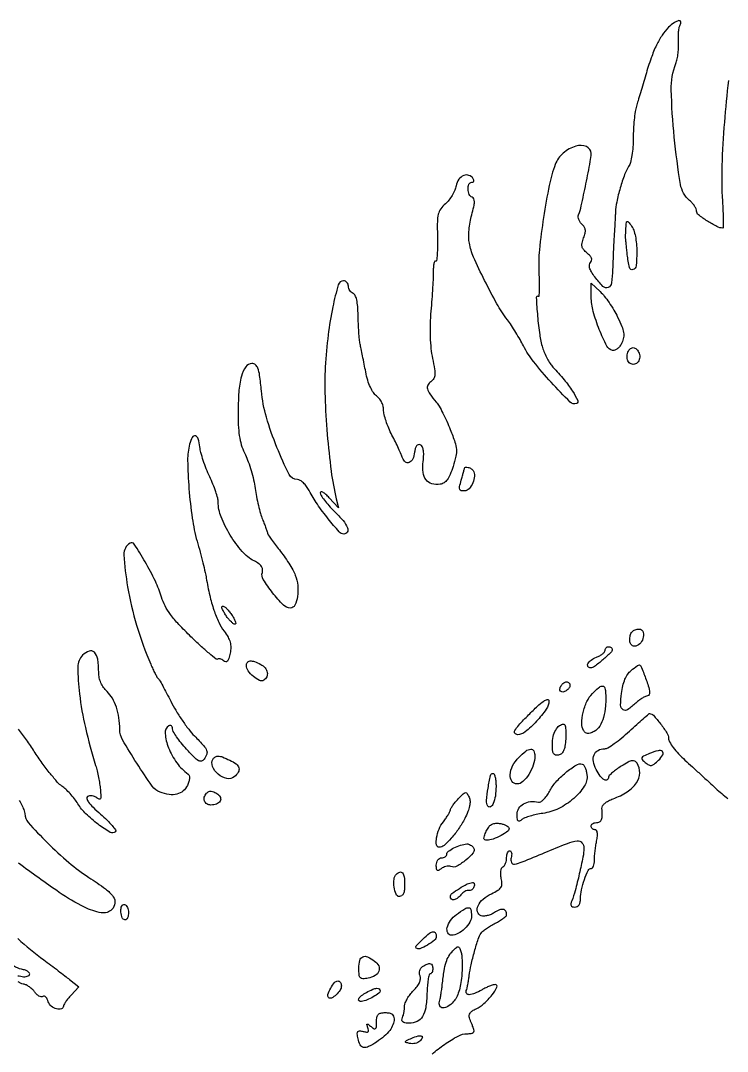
# Model space of a CAD drawing. Extents: x 0 to 1938, y 0 to 2000.
# Drawn here: x 1403.8 to 1604.8, y 518 to 811 of the extents above; entities that cross this region are included whole.
import ezdxf

# ---------------------------------------------------------------- set-up
doc = ezdxf.new("R2010")
doc.units = 0

msp = doc.modelspace()

# ---------------------------------------------------------------- linework, layer by layer
for points in [[(1605.039697, 793.966663, 0.006671), (1603.892518, 782.067336, 0.012835), (1603.189872, 769.775125, 0.023561), (1603.347108, 759.75, -0.004618), (1603.506432, 756.778234, -0.007726), (1603.578685, 754.276562, -0.002388), (1603.597101, 752.146528, -0.415347), (1603.451139, 752, -0.120049), (1601.787543, 752.405268, -0.023002), (1599.07657, 753.971561, -0.018578), (1596.5099, 755.754222, -0.235882), (1596, 756.77492, 0.10359), (1595.862747, 757.430295, 0.039765), (1595.420578, 758.254555, 0.037238), (1594.782269, 759.100682, 0.037614), (1594.0275, 759.839707, -0.178835), (1591.429333, 764.407103, -0.015709), (1589.650489, 777.819423, -0.019501), (1588.820188, 791.314983, -0.096743), (1590.103719, 798.772802, 0.040108), (1590.475808, 800.051603, 0.020382), (1590.746531, 801.705817, 0.020109), (1590.88817, 803.445284, 0.028286), (1590.864013, 805.001607, -0.021337), (1590.821348, 806.451897, -0.022698), (1590.904652, 807.870713, -0.023034), (1591.08717, 809.077575, -0.089593), (1591.362715, 809.777869, 0.204749), (1591.489888, 810.621266, 0.402927), (1590.960926, 810.94593, 0.099543), (1589.58695, 810.342213, 0.043269), (1588.053181, 809.053181, 0.048905), (1586.202746, 806.800454, 0.035451), (1584.591192, 803.97968, 0.027968), (1583.082026, 800.331774, 0.013382), (1581.536502, 795.5, -0.000726), (1580.803187, 792.990234, -0.000667), (1580.041722, 790.410853, -0.000666), (1579.356455, 788.112177, -0.002203), (1578.896424, 786.600777, 0.038275), (1578.550543, 785.078061, 0.011968), (1578.263325, 782.753021, 0.011883), (1578.065837, 780.132176, 0.012862), (1578, 777.573283, -0.019022), (1577.903763, 775.044612, -0.021795), (1577.615101, 772.643825, -0.022495), (1577.190873, 770.636023, -0.08559), (1576.665723, 769.472506, 0.062599), (1575.537529, 767.249857, 0.015941), (1574.29149, 763.39696, 0.016729), (1573.281011, 759.397123, 0.045497), (1572.922665, 756.5, -0.00438), (1572.87923, 755.438494, -0.001199), (1572.792072, 753.765625, -0.001212), (1572.684112, 751.869529, -0.001264), (1572.568376, 750, 0.003349), (1572.447195, 747.900558, 0.001742), (1572.322677, 745.279688, 0.001732), (1572.213517, 742.587677, 0.00264), (1572.139189, 740.25, -0.028417), (1571.817627, 736.399762, -0.262818), (1570.837212, 735.121145, -0.308389), (1569.381247, 735.409677, -0.035077), (1567.085833, 738.097775, -0.022932), (1566.101616, 739.565243, -0.063048), (1565.595421, 740.701809, -0.102426), (1565.517456, 741.576185, -0.169133), (1565.836831, 742.236831, 0.128609), (1566.169254, 742.804728, 0.156433), (1566.146815, 743.417844, 0.101093), (1565.726976, 744.105034, 0.035066), (1564.873448, 744.901392, -0.043592), (1563.876641, 745.863692, -0.122616), (1563.439245, 746.720797, -0.113628), (1563.437673, 747.72344, -0.034665), (1563.88019, 749.184875, 0.030791), (1564.308726, 750.561635, 0.090924), (1564.366765, 751.546766, 0.11756), (1564.071663, 752.339056, 0.071993), (1563.400289, 753.082752, -0.070009), (1562.871602, 753.663762, -0.065589), (1562.509685, 754.380672, -0.069892), (1562.36232, 755.119181, -0.10635), (1562.462622, 755.763189, 0.037824), (1563.22331, 758.304915, 0.003721), (1564.541851, 764.56032, 0.003292), (1565.783364, 770.888805, 0.046696), (1565.999182, 773.182612, 0.306635), (1564.669437, 775.149081, 0.171001), (1561.656394, 775.276983, 0.105923), (1558.067544, 773.281945, 0.122877), (1555.840841, 770.08138, 0.040248), (1554.113114, 764.137284, 0.012744), (1552.486081, 755.037516, 0.01286), (1551.321975, 745.827209, 0.037633), (1551.163519, 739.432946, -0.007421), (1551.261831, 736.673586, -0.013416), (1551.248135, 734.412884, -0.00866), (1551.159738, 732.653768, -0.564899), (1550.936711, 732.539115, 0.607379), (1550.403833, 732.221081, 0.00687), (1550.785466, 726.97939, 0.013702), (1551.38985, 721.692343, 0.036923), (1552.196295, 718, 0.029059), (1552.733779, 716.513482, 0.021622), (1553.490236, 714.940625, 0.022008), (1554.336069, 713.515165, 0.045373), (1555.140714, 712.5, -0.01784), (1558.333928, 708.897439, -0.028838), (1560.752919, 705.592935, -0.030975), (1562.221193, 702.982191, -0.452411), (1561.856909, 702.11897, -0.284932), (1560.029924, 702.553306, -0.009567), (1554.672401, 708.155147, -0.01773), (1549.644701, 714.022073, -0.051993), (1546.779724, 718.5, 0.013527), (1545.825111, 720.279704, 0.008265), (1544.607975, 722.329127, 0.008282), (1543.334105, 724.320877, 0.014544), (1542.206515, 725.918305, -0.032896), (1539.231638, 730.479024, -0.012858), (1535.714694, 737.128653, -0.011628), (1532.615006, 743.755311, -0.057269), (1531.398226, 747.690808, -0.045946), (1531.245358, 749.318929, -0.021113), (1531.331565, 751.45, -0.020703), (1531.61221, 753.700725, -0.026892), (1532.064107, 755.728966, 0.011809), (1532.655203, 758.049938, 0.050596), (1532.832492, 759.464823, 0.105356), (1532.671414, 760.318984, 0.216468), (1532.182888, 760.772371, -0.21716), (1531.352825, 761.544773, -0.091351), (1531.025431, 763.069668, -0.104517), (1531.279934, 764.476366, -0.304831), (1532.059017, 765, 0.108972), (1532.413961, 765.078288, 0.182303), (1532.6254, 765.29375, 0.161196), (1532.656512, 765.6179, 0.082592), (1532.5, 766, 0.169341), (1531.294187, 766.978534, 0.185687), (1529.793903, 766.947071, 0.145737), (1528.428706, 765.848505, 0.101943), (1527.653661, 764.018307, -0.053166), (1527.247167, 762.720913, -0.032029), (1526.510632, 761.284833, -0.03181), (1525.584637, 759.935749, -0.047527), (1524.59991, 758.899922, 0.056557), (1523.25507, 757.433279, 0.098275), (1522.564203, 755.939461, 0.056528), (1522.293055, 753.76983, 0.00898), (1522.321248, 749.477006, -0.008634), (1522.341326, 746.711516, -0.015719), (1522.247739, 744.454594, -0.011599), (1522.082257, 742.737493, -0.547993), (1521.81999, 742.611152, 0.437083), (1521.559368, 742.538899, 0.06075), (1521.340664, 741.948721, 0.038966), (1521.190149, 740.989472, 0.019682), (1521.143149, 739.765761, -0.012368), (1521.101071, 737.99542, -0.003031), (1520.942128, 735.085086, -0.003102), (1520.719023, 731.751417, -0.003093), (1520.454371, 728.41751, 0.014386), (1520.242805, 724.685709, 0.015613), (1520.255032, 721.048625, 0.016702), (1520.481682, 717.720004, 0.027476), (1520.920921, 714.93313, -0.009891), (1521.516567, 711.860508, -0.061199), (1521.595912, 710.257415, -0.121731), (1521.254446, 709.209711, -0.095815), (1520.439572, 708.332155, 0.113304), (1519.583312, 707.343542, 0.189251), (1519.459748, 706.264879, 0.094048), (1520.147168, 704.832924, 0.016886), (1521.991187, 702.5, -0.045608), (1522.792044, 701.357793, -0.011912), (1523.860093, 699.386471, -0.012004), (1524.973949, 697.072891, -0.012016), (1525.975098, 694.709265, -0.011922), (1527.29683, 691.119394, -0.063477), (1527.715745, 689.075458, -0.075299), (1527.571253, 687.151014, -0.020651), (1526.768007, 684.209265, -0.020961), (1525.938609, 681.935458, -0.060166), (1525.116836, 680.472744, -0.090001), (1524.194717, 679.597677, -0.108325), (1523.080288, 679.173236, -0.10273), (1520.724057, 679.306866, -0.169155), (1519.090391, 680.41622, -0.133546), (1518.257918, 682.539786, -0.055137), (1518.26439, 685.653301, 0.019382), (1518.407937, 687.603289, 0.052246), (1518.311335, 688.987522, 0.082639), (1517.988667, 689.902677, 0.176941), (1517.431827, 690.387787, 0.16642), (1516.861547, 690.408663, 0.157238), (1516.382409, 690.077234, 0.09618), (1516.024972, 689.359328, 0.037993), (1515.81113, 688.272276, -0.074468), (1515.288077, 686.35966, -0.18065), (1514.281524, 685.327944, -0.293033), (1513.211737, 685.467597, -0.139859), (1512.403613, 686.666842, 0.024414), (1512.024864, 687.661379, 0.005409), (1511.275764, 689.323138, 0.005609), (1510.366893, 691.226244, 0.00538), (1509.403087, 693.135328, -0.019981), (1508.483248, 695.097706, -0.018991), (1507.705907, 697.160432, -0.019338), (1507.159359, 699.034648, -0.061346), (1507, 700.328624, 0.06694), (1506.853608, 701.417185, 0.050014), (1506.418325, 702.548482, 0.050475), (1505.773705, 703.558368, 0.07283), (1505.004234, 704.284481, -0.094282), (1504.097595, 705.216164, -0.040065), (1503.253511, 706.747825, -0.034089), (1502.515518, 708.735912, -0.022854), (1501.935172, 711.091185, 0.000123), (1501.487296, 713.345334, 0.000115), (1501.029131, 715.645536, 0.000115), (1500.622055, 717.684349, 0.0004), (1500.357958, 719, -0.024876), (1500.157633, 720.333048, -0.006896), (1499.976677, 722.441229, -0.006945), (1499.837705, 724.836956, -0.007226), (1499.767609, 727.204183, 0.015549), (1499.650238, 729.740321, 0.037074), (1499.365861, 731.603567, 0.051496), (1498.935982, 732.864881, 0.195696), (1498.34059, 733.422798, -0.0898), (1497.828084, 733.733872, -0.066616), (1497.393798, 734.23596, -0.065468), (1497.100226, 734.844742, -0.079814), (1497, 735.468615, 0.087885), (1496.896425, 736.05333, 0.094606), (1496.599092, 736.550156, 0.100068), (1496.155852, 736.882504, 0.111436), (1495.635205, 737, 0.334732), (1494.121084, 735.858445, 0.017529), (1492.561338, 729.585592, 0.022547), (1491.245448, 721.612546, 0.01558), (1490.447676, 712.5, 0.023013), (1490.361497, 704.008757, 0.01176), (1490.994312, 693.365431, 0.011722), (1492.112606, 682.889738, 0.026057), (1493.563743, 675), (1494.159648, 672.5), (1491.579824, 675.305764, 0.021619), (1490.570635, 676.312328, 0.057049), (1489.745255, 676.910204, 0.153878), (1489.234819, 677.017697, 0.38585), (1489, 676.758711, 0.144607), (1489.219218, 676.016586, 0.01896), (1490.175, 674.655928, 0.020751), (1491.468247, 673.094643, 0.016009), (1493, 671.5, -0.023145), (1495.493037, 668.829371, -0.075841), (1496.758467, 666.780815, -0.228581), (1496.701474, 665.581487, -0.281772), (1495.75, 665.030921, -0.208706), (1494.372904, 665.672911, -0.011725), (1491.266711, 669.363659, -0.018737), (1488.179692, 673.521215, -0.028429), (1485.848516, 677.371878, 0.038045), (1485.094998, 678.564229, 0.043351), (1484.198421, 679.573593, 0.048232), (1483.297967, 680.274562, 0.141176), (1482.550276, 680.493277, -0.28314), (1480.158617, 681.979165, -0.018947), (1476.686648, 689.647516, -0.026619), (1473.70422, 698.241354, -0.045555), (1472.273472, 705.690225, 0.006794), (1471.773039, 710.127522, 0.052718), (1471.295773, 712.154642, 0.141832), (1470.601606, 713.130386, 0.169254), (1469.540995, 713.5, 0.251287), (1467.827096, 712.580583, 0.081037), (1466.600594, 709.865647, 0.04854), (1465.854176, 705.399348, 0.017829), (1465.64335, 699, 0.014341), (1465.762175, 695.217123, 0.029505), (1466.113972, 692.276654, 0.035921), (1466.744264, 689.806986, 0.03796), (1467.71305, 687.5, -0.031372), (1468.551394, 685.575, -0.015856), (1469.374732, 683.059375, -0.015683), (1470.063452, 680.398005, -0.022491), (1470.492117, 678, 0.01393), (1470.870047, 675.654782, 0.011197), (1471.402797, 673.155606, 0.011358), (1471.999674, 670.867118, 0.028191), (1472.567506, 669.231849, -0.00417), (1473.09214, 667.92683, -0.00524), (1473.555394, 666.708736, -0.004235), (1473.924148, 665.680913, -0.040789), (1474.040952, 665.231849, 0.105247), (1474.223347, 664.778684, 0.006075), (1475.079041, 663.539981, 0.009027), (1476.150047, 662.085561, 0.006499), (1477.395358, 660.5, -0.016564), (1478.724756, 658.735392, -0.012993), (1480.051004, 656.739714, -0.013192), (1481.188227, 654.817235, -0.031195), (1481.904926, 653.316049, -0.072634), (1482.604167, 650.434258, -0.060792), (1482.514709, 647.285855, -0.071767), (1481.766823, 644.807956, -0.291451), (1480.498468, 644, -0.201938), (1478.512879, 644.836024, -0.0271), (1475.459341, 648.320535, -0.026553), (1472.800467, 652.10628, -0.220086), (1472.543402, 654.136747, 0.113089), (1472.61624, 655.021833, 0.11948), (1472.292327, 655.830582, 0.084952), (1471.518074, 656.60039, 0.033956), (1470.235109, 657.37842, -0.094922), (1466.821831, 660.063363, -0.041636), (1463.410469, 664.724806, -0.041634), (1460.821017, 669.882088, -0.095818), (1460, 674.127025, 0.067562), (1459.852027, 675.21712, 0.014178), (1459.285213, 677.06128, 0.014622), (1458.498178, 679.179225, 0.013382), (1457.566684, 681.311925, -0.016161), (1456.608954, 683.538329, -0.013867), (1455.743445, 685.937743, -0.014085), (1455.079155, 688.161467, -0.038437), (1454.77691, 689.774007, 0.041767), (1454.328985, 692.079021, 0.261655), (1453.509751, 692.895219, 0.353636), (1452.614856, 692.508275, 0.055441), (1451.864414, 690.585417, 0.069648), (1451.29806, 685.975946, 0.01505), (1451.67564, 677.933347, 0.016551), (1452.604546, 669.531295, 0.033139), (1453.992985, 663, -0.003949), (1454.841308, 659.908594, -0.004018), (1455.635686, 656.821875, -0.003907), (1456.283659, 654.12784, -0.016541), (1456.605418, 652.5, 0.016195), (1457.569441, 647.605005, 0.024349), (1458.75302, 643.418583, 0.02831), (1460.128216, 639.983742, 0.051756), (1461.680417, 637.39925, -0.031007), (1462.781034, 635.727657, -0.064066), (1463.378075, 634.284739, -0.070438), (1463.559081, 632.829191, -0.045149), (1463.376642, 631.133209, -0.020744), (1463.013699, 629.642849, -0.107289), (1462.613791, 628.900479, -0.253767), (1462.12743, 628.714143, -0.141319), (1461.529782, 628.975283, 0.042514), (1461.028364, 629.324055, 0.058901), (1460.525497, 629.539696, 0.074271), (1460.096089, 629.599846, 0.196548), (1459.815426, 629.482092, -0.383123), (1459.428109, 629.461292, -0.004931), (1457.385374, 631.140237, -0.011186), (1454.992289, 633.239949, -0.006742), (1452.245819, 635.829749, -0.011894), (1448.78908, 639.341684, -0.028586), (1446.448146, 642.140572, -0.037911), (1444.881886, 644.618973, -0.050184), (1443.873726, 647.088981, 0.040265), (1442.127629, 651.621399, 0.019756), (1439.227482, 657.088654, 0.010627), (1436.113296, 662.18545, 0.40949), (1434.927611, 662.455261, 0.274835), (1433.198497, 659.140387, 0.028391), (1434.228085, 650.018647, 0.031053), (1436.802582, 639.084794, 0.026885), (1440.81237, 628, 0.008714), (1441.424411, 626.623107, 0.011222), (1442.036828, 625.38125, 0.009151), (1442.587966, 624.369742, 0.090405), (1442.897827, 624, -0.089585), (1443.243755, 623.588585, -0.003612), (1444.20425, 621.884375, -0.006236), (1445.306639, 619.835066, -0.004366), (1446.499619, 617.5, 0.020053), (1447.921556, 614.919889, 0.014002), (1449.719775, 612.125517, 0.014152), (1451.5977, 609.539619, 0.028313), (1453.249619, 607.629418, -0.007516), (1455.895531, 604.815263, -0.088241), (1456.696124, 603.548276, -0.188616), (1456.711985, 602.466446, -0.059126), (1455.95541, 601, -0.183958), (1455.23483, 600.493656, -0.195533), (1454.382331, 600.611629, -0.067948), (1453.153987, 601.563753, -0.009784), (1450.970723, 603.878609, -0.015009), (1449.450214, 605.659939, -0.019242), (1448.1664, 607.391184, -0.017399), (1447.216315, 608.890548, -0.133282), (1447, 609.687626, 0.073511), (1446.925885, 610.189007, 0.149867), (1446.70625, 610.516304, 0.188176), (1446.380233, 610.620822, 0.123576), (1446, 610.5, 0.284003), (1444.908599, 608.317965, 0.072141), (1445.866741, 604.29261, 0.062364), (1448.238726, 599.974137, 0.082284), (1451.427054, 596.821613, -0.173794), (1451.747575, 596.364083, -0.083247), (1451.820753, 595.640778, -0.059611), (1451.644291, 594.694508, -0.03103), (1451.214583, 593.571613, -0.111868), (1450.017012, 591.997385, -0.11426), (1448.266555, 591.107953, -0.095276), (1446.036212, 590.990511, -0.057322), (1443.461664, 591.653085, -0.148382), (1441.220076, 593.396466, -0.01109), (1436.849549, 599.882058, -0.011769), (1432.795551, 606.535044, -0.131686), (1432, 609.503305, 0.035883), (1431.761754, 612.818796, 0.04508), (1431.049147, 615.814055, 0.050124), (1429.907792, 618.343787, 0.072177), (1428.388475, 620.269007, -0.04982), (1427.393576, 621.420325, -0.049859), (1426.646369, 622.745397, -0.050203), (1426.180256, 624.183199, -0.051976), (1426.017277, 625.668213, 0.034339), (1425.7364, 629.451614, 0.153571), (1424.785857, 631.431939, 0.301186), (1423.320708, 631.780302, 0.108862), (1421.428571, 630.571429, 0.201196), (1420.073068, 627.257867, 0.027269), (1420.558042, 619.607718, 0.027309), (1422.230899, 610.002969, 0.01818), (1425.141108, 599.211064, -0.016552), (1425.554304, 597.698418, -0.009622), (1425.954686, 595.858881, -0.009613), (1426.285313, 593.99805, -0.015987), (1426.4833, 592.417883, -0.010651), (1426.616902, 590.549194, -0.115776), (1426.482282, 589.811295, -0.399409), (1426.114367, 589.65582, -0.08333), (1425.448298, 590.042909, 0.071299), (1424.836807, 590.418127, 0.06609), (1424.128566, 590.61874, 0.070102), (1423.434906, 590.621558, 0.104797), (1422.866348, 590.417398, 0.340432), (1422.638276, 589.813253, 0.084982), (1423.143458, 588.805885, 0.042702), (1424.404112, 587.367797, 0.01278), (1426.558235, 585.400334, -0.01459), (1428.390471, 583.714669, -0.024318), (1429.818009, 582.179959, -0.021504), (1430.79784, 580.911199, -0.365029), (1430.75602, 580.422687, -0.342118), (1429.319587, 580.240547, -0.026369), (1425.862733, 582.534485, -0.032821), (1422.399547, 585.47653, -0.061926), (1420.105553, 588.329212, 0.025375), (1419.110318, 589.770561, 0.019641), (1417.88921, 591.237108, 0.020023), (1416.637944, 592.518133, 0.044296), (1415.566751, 593.364306, -0.068242), (1414.321164, 594.448671, -0.011187), (1412.268059, 596.906903, -0.012131), (1409.972424, 599.931671, -0.010438), (1407.704606, 603.217777, 0.006337), (1405.463795, 606.522392, 0.007387), (1403.249355, 609.602611, 0.006636)], [(1520.818488, 517.213506, -0.026273), (1524.325938, 519.962347, -0.029743), (1528.178941, 522.339131, -0.123944), (1530.803991, 523, 0.033701), (1531.916431, 523.075066, 0.14071), (1532.524827, 523.342637, 0.223569), (1532.742584, 523.808839, 0.095686), (1532.606989, 524.5, 0.000022), (1532.331283, 525.181241, 0.000013), (1532.00262, 525.993172, 0.000013), (1531.674802, 526.802894, 0.000023), (1531.401931, 527.476756, -0.135501), (1531.320376, 528.180093, -0.11897), (1531.602708, 528.865482, -0.086673), (1532.266839, 529.509867, -0.042493), (1533.2973, 530.089598, 0.077779), (1535.553312, 531.576617, 0.039916), (1537.875042, 534.053925, 0.055375), (1539.250603, 536.235524, 0.562778), (1538.779937, 536.964565, 0.066704), (1538.123059, 536.857959, 0.018889), (1537.141607, 536.519732, 0.018676), (1536.051054, 536.049635, 0.018745), (1535, 535.5, -0.028242), (1532.899939, 534.452076, -0.087847), (1531.365966, 534.091075, -0.256976), (1530.638107, 534.440141, -0.249836), (1530.531484, 535.25, 0.03234), (1530.736168, 535.925808, 0.008871), (1530.970044, 537.014063, 0.008928), (1531.1917, 538.259765, 0.009205), (1531.366259, 539.5, -0.024577), (1531.902719, 542.614664, -0.013184), (1532.853219, 546.399069, -0.011124), (1533.922496, 549.921967, -0.069424), (1534.749737, 551.610468, -0.075608), (1535.241846, 552.143917, -0.01704), (1536.234298, 552.883891, -0.017287), (1537.450787, 553.667114, -0.015992), (1538.75, 554.386148, 0.018363), (1539.994892, 555.082847, 0.025878), (1541.045312, 555.799452, 0.024267), (1541.822646, 556.452802, 0.208786), (1542, 556.859013, 0.128177), (1541.741447, 557.851026, 0.228686), (1541.065645, 558.324595, 0.140668), (1539.97444, 558.195328, 0.045688), (1538.526286, 557.425266, -0.044741), (1537.554339, 556.906071, -0.042856), (1536.491571, 556.559139, -0.045979), (1535.498423, 556.421224, -0.103492), (1534.751413, 556.541897, -0.238333), (1533.736035, 557.661875, -0.178433), (1533.879042, 559.347561, -0.10597), (1535.323385, 561.251707, -0.066533), (1537.673181, 562.783975, 0.023635), (1539.519151, 563.773893, 0.11449), (1540.369291, 564.594102, 0.149143), (1540.654328, 565.58825, 0.049872), (1540.476554, 567.10675, -0.039686), (1540.327444, 568.189341, -0.048826), (1540.36824, 569.207814, -0.056557), (1540.576729, 570.022274, -0.164876), (1540.941454, 570.463817, 0.106788), (1541.347276, 570.854461, 0.051144), (1541.689052, 571.496021, 0.047423), (1541.921541, 572.268029, 0.049474), (1542, 573.059017, -0.044741), (1542.066617, 573.802002, -0.064598), (1542.266249, 574.429836, -0.0845), (1542.560016, 574.854229, -0.201856), (1542.90638, 575, -0.24384), (1543.210205, 574.842465, -0.106581), (1543.392877, 574.4125, -0.070464), (1543.424365, 573.766322, -0.040966), (1543.289749, 573, 0.160342), (1543.371375, 571.689362, 0.349831), (1544.191894, 571.222206, 0.057452), (1546.435229, 571.843684, 0.00352), (1552.859538, 574.5, -0.006569), (1559.277721, 577.108063, -0.065278), (1562.092765, 577.804305, -0.25037), (1563.419406, 577.276639, -0.181301), (1563.964378, 575.75, -0.045344), (1563.695148, 573.230553, -0.007455), (1562.663812, 568.438681, -0.008248), (1561.474053, 563.647443, -0.03203), (1560.501217, 560.75, 0.047926), (1560.258011, 559.941471, 0.168495), (1560.331384, 559.410985, 0.204354), (1560.700691, 559.102223, 0.073428), (1561.393011, 559, 0.119475), (1562.066861, 559.163348, 0.124517), (1562.5791, 559.615711, 0.098032), (1562.895801, 560.356106, 0.052236), (1563, 561.350777, -0.054145), (1563.276461, 563.896275, -0.031613), (1564.12431, 566.8495, -0.02514), (1565.197543, 569.43795, -0.289579), (1566.086624, 570, 0.229411), (1566.426318, 570.164518, 0.075041), (1566.709862, 570.660938, 0.056893), (1566.899861, 571.388342, 0.03775), (1566.957131, 572.25, -0.021421), (1566.993926, 573.340152, -0.009131), (1567.132195, 574.79375, -0.009015), (1567.336249, 576.340984, -0.011703), (1567.581832, 577.75, 0.022898), (1567.794769, 579.157229, 0.061956), (1567.775249, 580.16517, 0.113181), (1567.540487, 580.773107, 0.249192), (1567.113499, 581, -0.088589), (1566.688356, 581.075922, -0.094861), (1566.32709, 581.29375, -0.099969), (1566.085409, 581.618508, -0.110572), (1566, 582, -0.148195), (1566.115568, 582.381354, -0.098894), (1566.440625, 582.70625, -0.082425), (1566.926543, 582.925306, -0.064853), (1567.5, 583, 0.130824), (1568.399795, 583.239529, 0.170597), (1568.952902, 583.879764, 0.093615), (1569.177949, 585.063401, 0.023353), (1569.087993, 587.03929, -0.170085), (1569.262864, 587.739448, -0.069786), (1569.918174, 588.48504, -0.055033), (1570.953626, 589.194121, -0.035896), (1572.278213, 589.78364, 0.056256), (1576.295735, 591.770958, 0.101954), (1578.905021, 594.326374, 0.13879), (1579.825721, 597.1347, 0.152534), (1579.086409, 599.894427, 0.12931), (1578.456159, 600.480532, 0.170439), (1577.686344, 600.600262, 0.079032), (1576.560919, 600.200796, 0.013692), (1574.601722, 599.062868, 0.017183), (1573.222163, 598.143294, 0.023859), (1572.058006, 597.220973, 0.021748), (1571.192635, 596.396494, 0.193903), (1571, 595.918441, -0.252714), (1570.59623, 595.17059, -0.289594), (1569.795468, 595.157051, -0.096285), (1568.609268, 596.237634, -0.040705), (1567.462853, 598.071835, -0.071761), (1566.657907, 600.391767, -0.145106), (1566.84448, 602.299169, -0.178885), (1567.978562, 603.541865, -0.11887), (1569.872445, 604.006148, 0.138453), (1570.79287, 604.269757, 0.015748), (1572.613916, 605.477433, 0.018082), (1574.725181, 607.093234, 0.013786), (1576.91961, 609.006148, -0.002451), (1579.017754, 610.920531, -0.003916), (1580.830909, 612.533056, -0.000907), (1582.429221, 613.927133, -0.180792), (1582.624155, 614, -0.213548), (1583.742149, 613.499694, -0.019014), (1585.755224, 611.06665, -0.021749), (1587.562389, 608.479368, -0.142506), (1588, 606.975141, 0.137613), (1588.282681, 605.967508, 0.025297), (1589.380323, 604.354801, 0.025478), (1590.89996, 602.547436, 0.020764), (1592.698973, 600.770595, -0.000734), (1594.792871, 598.861966, -0.000477), (1597.207612, 596.650153, -0.000479), (1599.560677, 594.486544, -0.000912), (1601.448973, 592.740563, 0.014901), (1603.146649, 591.256735, 0.015803), (1604.897511, 589.906613, 0.015583)], [(1403.446858, 589.282336, -0.018569), (1404.260768, 587.729755, -0.017961), (1404.849397, 586.374669, -0.093742), (1405, 585.57844, 0.18558), (1405.993724, 582.993306, 0.013247), (1411.397239, 577.313379, 0.019604), (1417.548379, 571.644319, 0.032823), (1423.188171, 567.446893, -0.01462), (1427.938742, 564.17288, -0.078194), (1430.14994, 561.946856, -0.187563), (1430.627953, 560.11436, -0.169019), (1429.770742, 558.34217, -0.2437), (1426.749329, 557.383259, -0.072307), (1421.994397, 558.933313, -0.03653), (1414.807863, 563.168345, -0.008076), (1403.179108, 571.5, -0.041466)], [(1403.016969, 550.038801, 0.026494), (1410.382135, 544, -0.002194), (1412.396432, 542.505964, -0.001863), (1414.510856, 540.91091, -0.001877), (1416.425659, 539.443841, -0.005286), (1417.749847, 538.398841), (1420.355243, 536.297682), (1418.177622, 533.96028, 0.015975), (1417.343781, 533.005869, 0.020275), (1416.639676, 532.071129, 0.018717), (1416.121241, 531.258031, 0.133327), (1416, 530.811439, -0.333889), (1415.413825, 530.031498, -0.143996), (1414.035007, 530.037332, -0.098423), (1412.484128, 530.857537, -0.159413), (1411.683939, 532.100616, 0.050728), (1411.400586, 532.85997, 0.087295), (1411.002557, 533.40283, 0.129302), (1410.559519, 533.648791, 0.203543), (1410.13573, 533.583886, -0.182899), (1409.65424, 533.490399, -0.083368), (1409.039901, 533.705211, -0.065966), (1408.390193, 534.183384, -0.048431), (1407.807938, 534.863819, 0.049992), (1407.159154, 535.617241, 0.037236), (1406.30932, 536.312299, 0.038038), (1405.399238, 536.851746, 0.067008), (1404.572382, 537.130549, -0.050511), (1403.814134, 537.358749, -0.049452), (1403.111257, 537.735547, -0.053712)], [(1403.036221, 539.476037, -0.039501), (1403.830037, 539.334195, 0.050598), (1404.617989, 539.211342, 0.057937), (1405.378419, 539.258691, 0.066762), (1406.000127, 539.458704, 0.144145), (1406.37091, 539.791128, 0.283787), (1406.371133, 540.20371, 0.105671), (1405.953221, 540.640728, 0.06497), (1405.163516, 541.039316, 0.035082), (1404.111173, 541.327765, -0.096604), (1401.808213, 542.274423, -0.026404)]]:
    msp.add_lwpolyline(points, format="xyb")
for points in [[(1579, 745.225537, -0.024893), (1578.803722, 741.285576, -0.303997), (1577.890221, 740.17828, -0.436073), (1576.899821, 740.760779, -0.028629), (1576.311131, 744.420898, 0.000322), (1576.155273, 745.930597, 0.000426), (1576.011324, 747.304806, 0.000303), (1575.88894, 748.456927, 0.004234), (1575.841101, 748.871435, -0.032263), (1575.81871, 749.251346, -0.004366), (1575.830182, 750.049734, -0.005018), (1575.861573, 750.996739, -0.004211), (1575.913382, 752, -0.007368), (1576.034833, 753.621653, -0.295369), (1576.244673, 753.889866, -0.315812), (1576.562276, 753.798779, -0.008034), (1577.531803, 752.55887, -0.082653), (1578.127036, 751.422839, -0.030035), (1578.591933, 749.658557, -0.027328), (1578.898119, 747.531315, -0.022082)], [(1573.549561, 726.676606, -0.014896), (1574.735413, 724.035431, -0.056747), (1575.231908, 722.301301, -0.084448), (1575.227612, 720.879689, -0.064089), (1574.76684, 719.387615, -0.05206), (1574.225004, 718.466133, -0.061355), (1573.529619, 717.73176, -0.071766), (1572.793662, 717.283755, -0.149547), (1572.132565, 717.212987, -0.231158), (1570.470776, 718.462157, -0.022825), (1568.344821, 723.14421, -0.02898), (1566.620252, 728.302557, -0.063291), (1566.046603, 732.424314), (1566, 736.348628), (1568.60444, 733.924314, -0.039075), (1569.768055, 732.657828, -0.01656), (1571.131401, 730.79527, -0.016266), (1572.462628, 728.700991, -0.020476)], [(1579.664167, 716.432783, -0.13575), (1579.808095, 714.946818, -0.158748), (1579.146183, 713.700354, -0.198612), (1578.005202, 713.250389, -0.194633), (1576.867217, 713.732783, -0.155991), (1576.277718, 714.876502, -0.106879), (1576.346158, 716.346404, -0.11812), (1576.995829, 717.550952, -0.213408), (1578, 718, -0.125507), (1578.450999, 717.884981, -0.064084), (1578.927242, 717.53963, -0.057495), (1579.355144, 717.03215, -0.054869)], [(1532.471577, 683.045989, -0.159245), (1532.843637, 681.510574, -0.080619), (1532.367522, 679.556456, -0.083222), (1531.322378, 677.911223, -0.193256), (1530.033507, 677.277477, -0.067654), (1529.073999, 677.335036, -0.275205), (1528.65662, 677.71016, -0.131948), (1528.625496, 678.504317, -0.014023), (1529.089565, 680.312294, 0.001997), (1529.438451, 681.547382, 0.002985), (1529.73256, 682.629663, 0.001259), (1529.976205, 683.557294, 0.063669), (1530, 683.743398, -0.392706), (1530.278817, 684.043646, -0.087474), (1531.042158, 683.966657, -0.065744), (1531.919785, 683.589046, -0.120479)], [(1464.966731, 639.639216, -0.381386), (1464.770905, 639.432318, -0.159451), (1464.365507, 639.528125, -0.058942), (1463.725592, 640.031009, -0.023103), (1462.966731, 640.860784, -0.022383), (1462.216356, 641.848199, -0.025099), (1461.5875, 642.862732, -0.025509), (1461.144765, 643.770693, -0.108391), (1461.033269, 644.360784, -0.381386), (1461.229095, 644.567682, -0.159451), (1461.634493, 644.471875, -0.058942), (1462.274408, 643.968991, -0.023103), (1463.033269, 643.139216, -0.022383), (1463.783644, 642.151801, -0.025099), (1464.4125, 641.137268, -0.025509), (1464.855235, 640.229307, -0.108391)], [(1580.819551, 635.760216, -0.127411), (1580.12197, 634.087809, -0.16807), (1578.758308, 633.176455, -0.26011), (1577.543597, 633.490284, -0.20506), (1577, 634.760009, -0.053829), (1577.15894, 636.232068, -0.12215), (1577.650818, 637.229358, -0.139122), (1578.501989, 637.803001, -0.079304), (1579.736218, 638, -0.14039), (1580.295862, 637.839704, -0.141528), (1580.683694, 637.407806, -0.100812), (1580.863447, 636.70254, -0.047618)], [(1572, 632.281837, -0.204971), (1571.596171, 631.338135, -0.01324), (1569.332293, 629.289059, -0.014611), (1566.971446, 627.380184, -0.164129), (1565.844461, 627, -0.25202), (1565.127208, 627.386044, -0.278788), (1565.096403, 628.165326, -0.111542), (1566.020838, 629.205773, -0.064812), (1567.5, 630, 0.033464), (1568.456979, 630.439151, 0.042913), (1569.265625, 630.97231, 0.048871), (1569.830672, 631.516219, 0.17856), (1570, 631.975249, -0.096568), (1570.076251, 632.366371, -0.09733), (1570.29375, 632.698979, -0.098504), (1570.618398, 632.921677, -0.101565), (1571, 633, -0.070113), (1571.382184, 632.946143, -0.085915), (1571.70625, 632.78904, -0.100143), (1571.922916, 632.5557, -0.138053)], [(1472.065741, 627.964816, -0.093643), (1473.307439, 626.964522, -0.129423), (1473.925049, 625.681073, -0.154307), (1473.779612, 624.423209, -0.15009), (1472.936987, 623.461056, -0.259008), (1471.732149, 623.404752, -0.06108), (1469.986909, 624.553649, -0.059284), (1468.482058, 626.174941, -0.158748), (1468, 627.654988, -0.165187), (1468.300116, 628.538611, -0.213117), (1469.045518, 628.941973, -0.109148), (1470.302436, 628.76308, -0.033158)], [(1580.89122, 625.75, -0.00738), (1582.11958, 622.312714, -0.040513), (1582.601812, 620.404079, -0.111656), (1582.54518, 619.391945, -0.334864), (1582.025574, 619, 0.111234), (1581.459808, 618.872558, 0.026937), (1580.611594, 618.4125, 0.026313), (1579.672909, 617.765541, 0.023493), (1578.769625, 617, -0.03733), (1576.400226, 615.101921, -0.306274), (1575.085884, 615.093551, -0.253831), (1574.410554, 616.373204, -0.028875), (1574.644945, 619.75, -0.0271), (1575.041148, 621.912295, -0.040912), (1575.63801, 623.730489, -0.047983), (1576.420046, 625.179658, -0.074437), (1577.375815, 626.227764, -0.007461), (1579.180877, 627.651739, -0.199609), (1579.760357, 627.805248, -0.262318), (1580.193895, 627.476932, -0.012898)], [(1560, 622.059017, -0.161033), (1559.724195, 621.224864, -0.089687), (1558.935284, 620.48511, -0.09984), (1558.010153, 620.120596, -0.245171), (1557.333333, 620.333333, -0.245171), (1557.120596, 621.010153, -0.09984), (1557.48511, 621.935284, -0.089687), (1558.224864, 622.724195, -0.161033), (1559.059017, 623, -0.099038), (1559.418132, 622.928163, -0.097945), (1559.723586, 622.723586, -0.097945), (1559.928163, 622.418132, -0.099038)], [(1570.115154, 620.25, -0.031766), (1570.124052, 616.198814, -0.05468), (1569.552004, 612.877581, -0.070117), (1568.450552, 610.409942, -0.130629), (1566.861019, 608.925619, -0.030861), (1565.76443, 608.423106, -0.11102), (1565.007912, 608.311201, -0.154543), (1564.419387, 608.546905, -0.079927), (1563.889354, 609.146755, -0.150074), (1563.334344, 611.181845, -0.049867), (1563.743727, 614.281118, -0.049336), (1564.818745, 617.424012, -0.086145), (1566.368787, 619.689558, -0.020211), (1568.118177, 621.347231, -0.143364), (1569.168157, 621.832951, -0.337856), (1569.813578, 621.477724, -0.087805)], [(1554, 617.614307, -0.155128), (1553.243214, 615.233782, -0.032927), (1550.468073, 611.812086, -0.03221), (1547.288197, 608.795028, -0.175451), (1545.092271, 608, -0.245672), (1544.35901, 608.383424, -0.286555), (1544.321053, 609.156796, -0.059006), (1545.448562, 610.71302, -0.007862), (1548.25, 613.657023, -0.010714), (1550.761696, 616.107476, -0.03723), (1552.528233, 617.527856, -0.100813), (1553.565982, 617.968852, -0.474353)], [(1558.807498, 606.758627, -0.021777), (1558.571405, 604.731074, -0.065919), (1558.173342, 603.402551, -0.105876), (1557.577807, 602.592125, -0.135481), (1556.75, 602.185303, -0.105407), (1555.892311, 602.204672, -0.206889), (1555.355093, 602.60519, -0.109811), (1555.07283, 603.506838, -0.021164), (1555, 605.226676, -0.053067), (1555.237825, 607.461161, -0.075552), (1555.945353, 609.324534, -0.096686), (1557.001004, 610.561498, -0.169482), (1558.257498, 611, -0.339242), (1558.573811, 610.757475, -0.033414), (1558.772778, 609.754097, -0.03139), (1558.863565, 608.384593, -0.018954)], [(1550, 601.95034, -0.082674), (1549.569033, 599.361721, -0.058509), (1548.293484, 596.699611, -0.06228), (1546.609623, 594.651535, -0.191875), (1544.97432, 594, -0.246913), (1543.507386, 594.77144, -0.168074), (1542.995014, 596.626544, -0.105103), (1543.706447, 599.167505, -0.075887), (1545.454545, 601.545455, -0.028732), (1547.469986, 603.341678, -0.146449), (1548.849339, 603.892082, -0.318264), (1549.684369, 603.40572, -0.10719)], [(1463.292833, 600.75, -0.051616), (1465.09089, 599.677275, -0.167914), (1465.859944, 598.545918, -0.207165), (1465.685247, 597.343359, -0.081494), (1464.563922, 596.053051, -0.230621), (1462.454419, 595.538143, -0.121546), (1459.976534, 596.752911, -0.123468), (1458.372659, 598.964789, -0.238173), (1458.555773, 601.090242, -0.116926), (1459.202274, 601.735489, -0.157108), (1460.000898, 601.930897, -0.077235), (1461.189093, 601.657864, -0.013687)], [(1582.624261, 602.630087, 0.01272), (1580.930023, 601.886108, 0.175865), (1580.465072, 601.419311, 0.302001), (1580.543461, 600.905291, 0.035052), (1581.428786, 600.059102, 0.048554), (1582.420819, 599.38667, 0.169554), (1583.172737, 599.263204, 0.129815), (1583.96125, 599.626123, 0.02397), (1585.155392, 600.710947, 0.055173), (1586.43678, 602.311295, 0.389874), (1586.274835, 603.208563, 0.2302), (1585.072232, 603.447614, 0.033021)], [(1564.827952, 596.553401, -0.174977), (1564.075814, 593.334395, -0.06968), (1561.059106, 589.860813, -0.064009), (1556.796223, 587.014612, -0.081338), (1552.280436, 585.62496, 0.018137), (1550.428497, 585.302321, 0.01951), (1548.649933, 584.852401, 0.01946), (1547.16135, 584.349665, 0.082212), (1546.350887, 583.876247, -0.057611), (1545.668157, 583.431253, -0.335353), (1545.272063, 583.505214, -0.168239), (1545.048213, 584.026356, -0.01809), (1545, 585.358503, -0.136627), (1545.476751, 587.070646, -0.127596), (1546.779061, 588.343168, -0.107853), (1548.736098, 588.959578, -0.077424), (1551.031242, 588.811843, 0.1955), (1551.688185, 588.922794, 0.055162), (1552.522527, 589.575231, 0.046716), (1553.383033, 590.5895, 0.034809), (1554.138768, 591.848518, -0.066434), (1555.948608, 594.473112, -0.035393), (1558.802675, 597.205805, -0.031407), (1561.753203, 599.357646, -0.212013), (1563.5, 599.620741, -0.179176), (1563.907399, 599.328085, -0.046208), (1564.302586, 598.606281, -0.04104), (1564.628966, 597.642542, -0.031909)], [(1538.984687, 593.25, -0.035413), (1538.78356, 590.568984, -0.061383), (1538.192288, 588.418233, -0.156124), (1537.431734, 587.516455, -0.416215), (1536.692664, 587.688263, -0.158835), (1536.310763, 589.258802, -0.019208), (1536.723995, 592.839004, -0.015113), (1537.384626, 596.39773, -0.3529), (1538.131669, 597, -0.306486), (1538.467651, 596.772702, -0.039407), (1538.74043, 595.898438, -0.035119), (1538.927767, 594.687256, -0.021837)], [(1459.878115, 591.096491, -0.165725), (1460.625723, 590.16767, -0.231055), (1460.515821, 589.123665, -0.162197), (1459.508835, 588.29226, -0.092408), (1457.940983, 588, -0.135444), (1456.795814, 588.316011, -0.16835), (1456.089385, 589.15689, -0.163105), (1456.042566, 590.276627, -0.126626), (1456.666667, 591.333333, -0.078768), (1457.319924, 591.807821, -0.136995), (1457.972069, 591.93912, -0.096407), (1458.757553, 591.725248, -0.026645)], [(1530.09014, 584.17669, -0.031915), (1528.349722, 581.243727, -0.032011), (1526.251781, 578.559235, -0.030774), (1524.201978, 576.523702, -0.182067), (1522.811439, 576, -0.377147), (1522.04182, 576.676784, -0.072673), (1522.075901, 578.693152, -0.056975), (1522.780344, 581.182064, -0.069329), (1524, 583.272871, 0.013704), (1524.765848, 584.303395, 0.017394), (1525.4125, 585.297058, 0.01552), (1525.892033, 586.152144, 0.120595), (1526, 586.593278, -0.137278), (1526.121076, 587.025957, -0.017561), (1526.655847, 587.84073, -0.019475), (1527.377698, 588.780709, -0.01509), (1528.232671, 589.747667, -0.009427), (1529.672574, 591.2236, -0.159683), (1530.273118, 591.522791, -0.29981), (1530.741659, 591.303897, -0.032882), (1531.32367, 590.200653, -0.095807), (1531.582388, 589.089029, -0.059976), (1531.472399, 587.753491, -0.045529), (1530.986098, 586.14138, -0.021947)], [(1542.664358, 581.5, -0.31927), (1542.37768, 580.603973, -0.034714), (1540.450909, 579.358989, -0.038919), (1538.180067, 578.327232, -0.087388), (1536.322074, 578, -0.130454), (1535.771318, 578.146185, -0.256858), (1535.541899, 578.521163, -0.102599), (1535.655568, 579.233389, -0.016197), (1536.204183, 580.548788, -0.046406), (1536.891341, 581.748177, -0.101733), (1537.658372, 582.469952, -0.109338), (1538.609721, 582.800531, -0.059078), (1539.855626, 582.798788, -0.035409), (1540.832127, 582.610778, -0.043059), (1541.707872, 582.294019, -0.048501), (1542.371264, 581.905279, -0.160196)], [(1532.602292, 575.834489, -0.321553), (1532.506806, 574.445704, -0.048188), (1530.408092, 572.354408, -0.047324), (1527.856847, 570.636031, -0.21792), (1526.123252, 570.516152, 0.090121), (1525.495224, 570.630651, 0.055755), (1524.747531, 570.547453, 0.053607), (1524.000734, 570.292222, 0.064161), (1523.373252, 569.894808, -0.039609), (1522.666957, 569.397426, -0.297192), (1522.27751, 569.414332, -0.216984), (1522.050819, 569.808143, -0.023747), (1522, 570.877555, -0.064485), (1522.108268, 571.713548, -0.089651), (1522.426683, 572.396259, -0.107148), (1522.911399, 572.840705, -0.132926), (1523.5, 573, 0.067045), (1524.07338, 573.077231, 0.083934), (1524.559375, 573.303216, 0.099508), (1524.884389, 573.638593, 0.143815), (1525, 574.032224, -0.240108), (1525.420397, 574.857188, -0.039099), (1527.000153, 575.825856, -0.041287), (1528.923271, 576.614936, -0.063502), (1530.690983, 576.936614, -0.08728), (1531.199911, 576.874758, -0.057061), (1531.74371, 576.639011, -0.055404), (1532.238302, 576.275544, -0.068299)], [(1513, 565.5, -0.025511), (1512.918107, 563.895967, -0.075863), (1512.642857, 562.833333, -0.129352), (1512.169448, 562.226074, -0.164293), (1511.5, 562, -0.303387), (1510.54437, 562.638635, -0.065524), (1510.003025, 564.659855, -0.061334), (1509.984237, 566.919873, -0.169392), (1510.666667, 568.333333, -0.11722), (1511.643661, 568.935056, -0.309478), (1512.393764, 568.71805, -0.142498), (1512.870417, 567.60875, -0.030696)], [(1532.708333, 564.75, -0.074845), (1532.455839, 564.288751, -0.078656), (1532.082341, 563.931234, -0.086004), (1531.648624, 563.729709, -0.118591), (1531.220912, 563.718029, 0.126879), (1530.739199, 563.696999, 0.052935), (1530.136226, 563.440779, 0.047779), (1529.51577, 563.013503, 0.04491), (1528.973467, 562.468029, -0.055358), (1527.951017, 561.481601, -0.123188), (1526.966413, 561.05164, -0.241444), (1526.292864, 561.265345, -0.200041), (1526, 561.968063, -0.236453), (1526.433555, 562.833594, -0.019913), (1528.554089, 564.291257, -0.02511), (1530.820783, 565.565685, -0.103865), (1532.333333, 565.959962, -0.177503), (1532.611943, 565.872758, -0.15512), (1532.78724, 565.621051, -0.105766), (1532.822833, 565.225705, -0.057685)], [(1434.5, 557.5, -0.08066), (1434.241759, 555.909624, -0.329192), (1433.488388, 555.379917, -0.304392), (1432.699523, 555.936198, -0.077133), (1432.35273, 557.549874, -0.036704), (1432.368559, 558.561323, -0.086092), (1432.5628, 559.289193, -0.15277), (1432.906364, 559.668691, -0.216702), (1433.35273, 559.715757, -0.125289), (1433.791658, 559.433779, -0.068285), (1434.16299, 558.907128, -0.061219), (1434.41455, 558.229533, -0.058365)], [(1532, 556.556704, -0.130241), (1531.514282, 554.723637, -0.07063), (1530.07661, 552.867663, -0.070181), (1528.165276, 551.472423, -0.123226), (1526.277494, 551, -0.290359), (1525.245204, 551.654663, -0.173105), (1525.098322, 553.154363, -0.097163), (1526.040184, 555.160723, -0.074434), (1527.75, 556.884913, -0.014826), (1530.119945, 558.54604, -0.166196), (1531.218473, 558.829243, -0.335388), (1531.826547, 558.291309, -0.049873)], [(1522, 550.660515, -0.228375), (1521.473094, 549.567082, -0.036953), (1519.467485, 548.198425, -0.036306), (1517.317752, 547.153686, -0.299827), (1516.304658, 547.362008, -0.402565), (1516.291439, 548.023965, -0.01644), (1518.125761, 549.88436, -0.01993), (1520.100159, 551.615073, -0.171623), (1521.188561, 552, -0.161896), (1521.498077, 551.897084, -0.096326), (1521.76164, 551.606526, -0.077723), (1521.939685, 551.172803, -0.058666)], [(1504.47135, 543.644608, -0.124053), (1505.612695, 542.268966, -0.206757), (1505.668902, 540.789221, -0.170074), (1504.585623, 539.520527, -0.084767), (1502.582145, 538.770952, -0.035724), (1501.092764, 538.595193, -0.224616), (1500.405336, 538.882478, -0.166489), (1500.072266, 539.663516, -0.018288), (1500, 541.638672, -0.056233), (1500.249806, 543.852826, -0.235303), (1501.075239, 544.859298, -0.217748), (1502.431675, 544.849671, -0.048907)], [(1529.222455, 539.341597, -0.024559), (1528.921986, 536.990305, -0.035388), (1528.409451, 534.957254, -0.040903), (1527.704534, 533.287467, -0.067302), (1526.8207, 532.037919, -0.065955), (1525.273346, 530.763291, -0.145923), (1523.812318, 530.362814, -0.291099), (1522.986169, 530.914539, -0.178163), (1522.910024, 532.125, 0.025504), (1523.093172, 532.877293, 0.006357), (1523.313764, 534.124219, 0.00648), (1523.529792, 535.55918, 0.00647), (1523.708679, 537, -0.010473), (1524.225317, 540.90525, -0.037522), (1524.792555, 543.355625, -0.057507), (1525.562236, 545.091355, -0.063367), (1526.687169, 546.544312, -0.013879), (1527.741755, 547.541921, -0.204699), (1528.214427, 547.701748, -0.274652), (1528.574833, 547.447789, -0.024097), (1528.998458, 546.364239, -0.059389), (1529.216284, 545.321136, -0.013837), (1529.322945, 543.532339, -0.014081), (1529.330691, 541.453195, -0.01339)], [(1521, 541.5, -0.047991), (1520.944716, 540.925349, -0.067521), (1520.779687, 540.438239, -0.087147), (1520.536457, 540.108362, -0.189928), (1520.25, 539.991879, 0.346195), (1519.946806, 539.748003, 0.015965), (1519.672984, 538.361024, 0.02076), (1519.454699, 536.57293, 0.012712), (1519.338881, 534.451438, -0.02957), (1518.979058, 530.384101, -0.098527), (1518.079506, 527.871343, -0.151379), (1516.542793, 526.495775, -0.107826), (1514.270566, 526, -0.031625), (1513.089575, 526.074773, -0.144403), (1512.466341, 526.348086, -0.226644), (1512.246413, 526.834117, -0.086611), (1512.393011, 527.581787, 0.029767), (1512.625778, 528.31629, 0.017212), (1512.821697, 529.222343, 0.017162), (1512.956149, 530.148176, 0.027481), (1513, 530.945424, -0.0989), (1513.17123, 531.802627, -0.033823), (1513.738821, 532.942676, -0.032068), (1514.552616, 534.148498, -0.031914), (1515.515135, 535.242408, 0.03292), (1516.564776, 536.440182, 0.060388), (1517.223292, 537.556056, 0.078077), (1517.490417, 538.57385, 0.117343), (1517.369418, 539.479696, -0.075871), (1517.205363, 540.231103, -0.084794), (1517.283473, 540.96748, -0.088941), (1517.594864, 541.60838, -0.094438), (1518.104283, 542.085612, -0.034171), (1519.44803, 542.813013, -0.158145), (1520.314446, 542.912346, -0.258648), (1520.822334, 542.479545, -0.089954)], [(1495, 536.622445, -0.144771), (1494.632546, 535.379958, -0.061802), (1493.507133, 534.039844, -0.06856), (1492.227178, 533.141623, -0.32596), (1491.394814, 533.271853, -0.287992), (1491.190493, 534.166255, -0.043297), (1491.980783, 535.922905, -0.043458), (1493.082831, 537.547118, -0.225662), (1494.035184, 538, -0.141418), (1494.403106, 537.893815, -0.099797), (1494.716585, 537.595343, -0.084759), (1494.927744, 537.148981, -0.068295)], [(1506, 535.160515, -0.243065), (1505.658162, 534.498879, -0.023574), (1504.090018, 533.493988, -0.029831), (1502.296963, 532.598669, -0.05629), (1500.75, 532.135346, -0.223472), (1500.059879, 532.319804, -0.351633), (1499.947897, 532.89085, -0.104927), (1500.742274, 533.850003, -0.048186), (1502.112198, 534.735258, -0.016288), (1503.969921, 535.620833, -0.075973), (1505.112793, 535.925601, -0.206056), (1505.734064, 535.735137, -0.220183)], [(1510, 527.19113, -0.095444), (1509.686411, 525.563301, -0.067376), (1508.766283, 523.938113, -0.053744), (1507.221637, 522.30349, -0.029727), (1505.027494, 520.646304, -0.032397), (1502.754095, 519.336595, -0.159709), (1501.308939, 519.13125, -0.233092), (1500.344634, 519.839675, -0.072704), (1499.739077, 521.584597, -0.022022), (1499.534693, 522.985763, -0.180729), (1499.695862, 523.599541, -0.262875), (1500.176208, 523.827023, -0.04602), (1501.20149, 523.65756, 0.03166), (1502.139947, 523.474662, 0.200557), (1502.599315, 523.600156, 0.271096), (1502.750391, 523.979737, 0.053984), (1502.556098, 524.714407, -0.014378), (1502.258483, 525.56207, -0.411144), (1502.354133, 525.749788, -0.249389), (1502.622228, 525.70393, -0.008626), (1503.477108, 525.018999, 0.035115), (1504.312194, 524.419636, 0.331598), (1504.725309, 524.456106, 0.197853), (1504.955839, 524.931266, 0.015263), (1505, 526.377555, -0.040813), (1505.110554, 527.729713, -0.150711), (1505.488327, 528.487756, -0.157704), (1506.215608, 528.881739, -0.045941), (1507.5, 529, -0.045322), (1508.637837, 528.896649, -0.111759), (1509.40448, 528.569113, -0.14255), (1509.844583, 528.003507, -0.094796)], [(1517.289553, 520.889553, -0.089962), (1516.741099, 520.50952, -0.053329), (1515.983577, 520.258521, -0.051098), (1515.146147, 520.164934, -0.060743), (1514.35622, 520.2539, -0.023774), (1513.379656, 520.535804, -0.438564), (1513.263284, 520.799491, -0.185731), (1513.571122, 521.111755, -0.00812), (1515, 521.73112, -0.025497), (1516.832971, 522.383211, -0.162162), (1517.80722, 522.353278, -0.455134), (1517.999826, 521.848217, -0.074009)]]:
    msp.add_lwpolyline(points, format="xyb", close=True)

doc.saveas('drawing.dxf')
